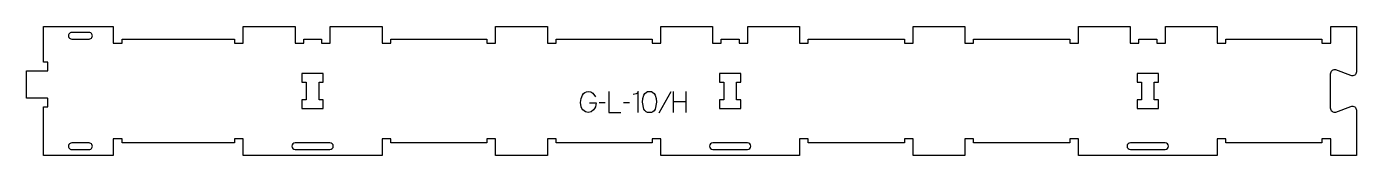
# Model space of a CAD drawing. Header units: millimetres. Extents: x -956 to 955, y -92 to 94.
import ezdxf

# ---------------------------------------------------------------- set-up
doc = ezdxf.new("R2010")
doc.units = ezdxf.units.MM
for name, color, linetype, true_color in [('1_ANYTOOL_1MMDEEP_LABELS_S', 2, 'Continuous', 0xffff00), ('3_ANYTOOL_CUTTHROUGH_INSID', 4, 'Continuous', 0x00ffff), ('4_ANYTOOL_CUTTHROUGH_OUTSI', 5, 'Continuous', 0x0000ff)]:
    doc.layers.add(name, color=color, linetype=linetype, true_color=true_color)

msp = doc.modelspace()

# ---------------------------------------------------------------- linework, layer by layer
at = {"layer": '1_ANYTOOL_1MMDEEP_LABELS_S'}
for p, q in [((-26.5, 0), (-26.5, -30)), ((-8.2, -30), (-8.2, 0)), ((-124.2, -16.1), (-133, -16.2)), ((-89.3, -16.1), (-98.1, -16.2)), ((-30, -0.5), (-47.2, -31.2)), ((-8.2, -14.7), (-26.5, -14.7))]:
    msp.add_line(p, q, dxfattribs=at)
for points in [[(-147.1, -16.2), (-137.3, -16.2), (-138.3, -22.2), (-139.5, -24.5), (-141.1, -26.5), (-144.7, -29.1), (-148.7, -30), (-150.8, -29.8), (-152.7, -29.2), (-156.3, -26.5), (-157.8, -24.5), (-158.9, -22), (-159.7, -15.5), (-159.1, -10.2), (-157.1, -5.1), (-155.5, -2.8), (-153.5, -1.3), (-151, -0.3), (-148, 0), (-144.8, -0.6), (-142.2, -2.3), (-138.5, -7.4)], [(-119.1, 0), (-119.1, -30), (-102, -30)], [(-77.2, -30), (-77.2, 0), (-77.5, -1.1), (-78, -2), (-78.8, -2.8), (-79.8, -3.4), (-84.2, -4.3)]]:
    msp.add_lwpolyline(points, dxfattribs=at)
msp.add_lwpolyline([(-60.7, 0.3), (-58, -0.1), (-55.7, -1.3), (-54, -3), (-52.6, -5.1), (-51, -10.2), (-50.5, -15.4), (-52.7, -25.3), (-54, -27.5), (-55.7, -29), (-58, -29.9), (-60.7, -30.3), (-63.4, -29.9), (-65.6, -29), (-67.4, -27.4), (-68.7, -25.2), (-70.8, -15.3), (-70.3, -10.2), (-68.7, -5.1), (-67.4, -3), (-65.6, -1.3), (-63.4, -0.1)], close=True, dxfattribs=at)
at = {"layer": '3_ANYTOOL_CUTTHROUGH_INSID'}
for points in [[(-890.9, 85.1, 1.000003), (-890.9, 75.6), (-865.9, 75.6, 1.000003), (-865.9, 85.1)], [(-890.9, -83.4), (-865.9, -83.4, 1.000003), (-865.9, -73.9), (-890.9, -73.9, 1.000003)], [(-569.8, -83.4), (-519.8, -83.4, 1), (-519.8, -73.9), (-569.8, -73.9, 1)], [(30.2, -83.4), (80.2, -83.4, 1), (80.2, -73.9), (30.2, -73.9, 1)], [(630.2, -83.4), (680.2, -83.4, 1), (680.2, -73.9), (630.2, -73.9, 1)]]:
    msp.add_lwpolyline(points, format="xyb", close=True, dxfattribs=at)
for points in [[(-554, 13.6), (-554, -11.9), (-560, -11.9), (-560, -24.4), (-529.5, -24.4), (-529.5, -11.9), (-535.5, -11.9), (-535.5, 13.6), (-529.5, 13.6), (-529.5, 26.1), (-560, 26.1), (-560, 13.6)], [(46, 13.6), (46, -11.9), (40, -11.9), (40, -24.4), (70.5, -24.4), (70.5, -11.9), (64.5, -11.9), (64.5, 13.6), (70.5, 13.6), (70.5, 26.1), (40, 26.1), (40, 13.6)], [(646, 13.6), (646, -11.9), (640, -11.9), (640, -24.4), (670.5, -24.4), (670.5, -11.9), (664.5, -11.9), (664.5, 13.6), (670.5, 13.6), (670.5, 26.1), (640, 26.1), (640, 13.6)]]:
    msp.add_lwpolyline(points, close=True, dxfattribs=at)
at = {"layer": '4_ANYTOOL_CUTTHROUGH_OUTSI'}
msp.add_lwpolyline([(955, 28.4, -0.522099), (947.2, 23), (925.5, 31.1, 0.015611), (925.5, 31.1, 0.502397), (917.5, 25.1), (917.5, -23.4, 0.502397), (925.5, -29.4, 0.015604), (925.5, -29.4), (947.2, -21.4, -0.522094), (955, -26.8), (955, -91.9), (918, -91.9), (918, -68.2, 0.414214), (917.7, -67.9), (905.7, -67.9, 0.414214), (905.5, -68.2), (905.5, -73.9), (767.5, -73.9), (767.5, -68.2, 0.414214), (767.2, -67.9), (755.2, -67.9, 0.414214), (755, -68.2), (755, -91.9), (555.5, -91.9), (555.5, -68.2, 0.414214), (555.2, -67.9), (543.2, -67.9, 0.414214), (543, -68.2), (543, -73.9), (405, -73.9), (405, -68.2, 0.414214), (404.7, -67.9), (392.7, -67.9, 0.414214), (392.5, -68.2), (392.5, -91.9), (318, -91.9), (318, -68.2, 0.414214), (317.7, -67.9), (305.7, -67.9, 0.414214), (305.5, -68.2), (305.5, -73.9), (167.5, -73.9), (167.5, -68.2, 0.414214), (167.2, -67.9), (155.2, -67.9, 0.414214), (155, -68.2), (155, -91.9), (-44.5, -91.9), (-44.5, -68.2, 0.414214), (-44.8, -67.9), (-56.8, -67.9, 0.414214), (-57, -68.2), (-57, -73.9), (-195, -73.9), (-195, -68.2, 0.414214), (-195.3, -67.9), (-207.3, -67.9, 0.414214), (-207.5, -68.2), (-207.5, -91.9), (-282, -91.9), (-282, -68.2, 0.414214), (-282.3, -67.9), (-294.3, -67.9, 0.414214), (-294.5, -68.2), (-294.5, -73.9), (-432.5, -73.9), (-432.5, -68.2, 0.414214), (-432.8, -67.9), (-444.8, -67.9, 0.414214), (-445, -68.2), (-445, -91.9), (-644.5, -91.9), (-644.5, -68.2, 0.414214), (-644.8, -67.9), (-656.8, -67.9, 0.414214), (-657, -68.2), (-657, -73.9), (-818.6, -73.9), (-818.6, -68.2, 0.414214), (-818.9, -67.9), (-830.9, -67.9, 0.414214), (-831.1, -68.2), (-831.1, -91.9), (-931.4, -91.9), (-931.4, -22.1), (-925.6, -22.1, 0.414214), (-925.4, -21.9), (-925.4, -9.9, 0.414214), (-925.6, -9.6), (-955.7, -9.6), (-955.7, 29.9), (-925.6, 29.9, 0.414214), (-925.4, 30.1), (-925.4, 42.1, 0.414214), (-925.6, 42.4), (-931.4, 42.4), (-931.4, 93.6), (-831.1, 93.6), (-831.1, 69.8, 0.414214), (-830.9, 69.6), (-818.9, 69.6, 0.414214), (-818.6, 69.8), (-818.6, 75.6), (-657, 75.6), (-657, 69.8, 0.414214), (-656.8, 69.6), (-644.8, 69.6, 0.414214), (-644.5, 69.8), (-644.5, 93.6), (-570, 93.6), (-570, 69.8, 0.414214), (-569.8, 69.6), (-557.8, 69.6, 0.414214), (-557.5, 69.8), (-557.5, 75.6), (-532, 75.6), (-532, 69.8, 0.414214), (-531.8, 69.6), (-519.8, 69.6, 0.414214), (-519.5, 69.8), (-519.5, 93.6), (-445, 93.6), (-445, 69.8, 0.414214), (-444.8, 69.6), (-432.8, 69.6, 0.414214), (-432.5, 69.8), (-432.5, 75.6), (-294.5, 75.6), (-294.5, 69.8, 0.414214), (-294.3, 69.6), (-282.3, 69.6, 0.414214), (-282, 69.8), (-282, 93.6), (-207.5, 93.6), (-207.5, 69.8, 0.414214), (-207.3, 69.6), (-195.3, 69.6, 0.414214), (-195, 69.8), (-195, 75.6), (-57, 75.6), (-57, 69.8, 0.414214), (-56.8, 69.6), (-44.8, 69.6, 0.414214), (-44.5, 69.8), (-44.5, 93.6), (30, 93.6), (30, 69.8, 0.414214), (30.2, 69.6), (42.2, 69.6, 0.414214), (42.5, 69.8), (42.5, 75.6), (68, 75.6), (68, 69.8, 0.414214), (68.2, 69.6), (80.2, 69.6, 0.414214), (80.5, 69.8), (80.5, 93.6), (155, 93.6), (155, 69.8, 0.414214), (155.2, 69.6), (167.2, 69.6, 0.414214), (167.5, 69.8), (167.5, 75.6), (305.5, 75.6), (305.5, 69.8, 0.414214), (305.7, 69.6), (317.7, 69.6, 0.414214), (318, 69.8), (318, 93.6), (392.5, 93.6), (392.5, 69.8, 0.414214), (392.7, 69.6), (404.7, 69.6, 0.414214), (405, 69.8), (405, 75.6), (543, 75.6), (543, 69.8, 0.414214), (543.2, 69.6), (555.2, 69.6, 0.414214), (555.5, 69.8), (555.5, 93.6), (630, 93.6), (630, 69.8, 0.414214), (630.2, 69.6), (642.2, 69.6, 0.414214), (642.5, 69.8), (642.5, 75.6), (668, 75.6), (668, 69.8, 0.414214), (668.2, 69.6), (680.2, 69.6, 0.414214), (680.5, 69.8), (680.5, 93.6), (755, 93.6), (755, 69.8, 0.414214), (755.2, 69.6), (767.2, 69.6, 0.414214), (767.5, 69.8), (767.5, 75.6), (905.5, 75.6), (905.5, 69.8, 0.414214), (905.7, 69.6), (917.7, 69.6, 0.414214), (918, 69.8), (918, 93.6), (955, 93.6)], format="xyb", close=True, dxfattribs=at)

doc.saveas('drawing.dxf')
